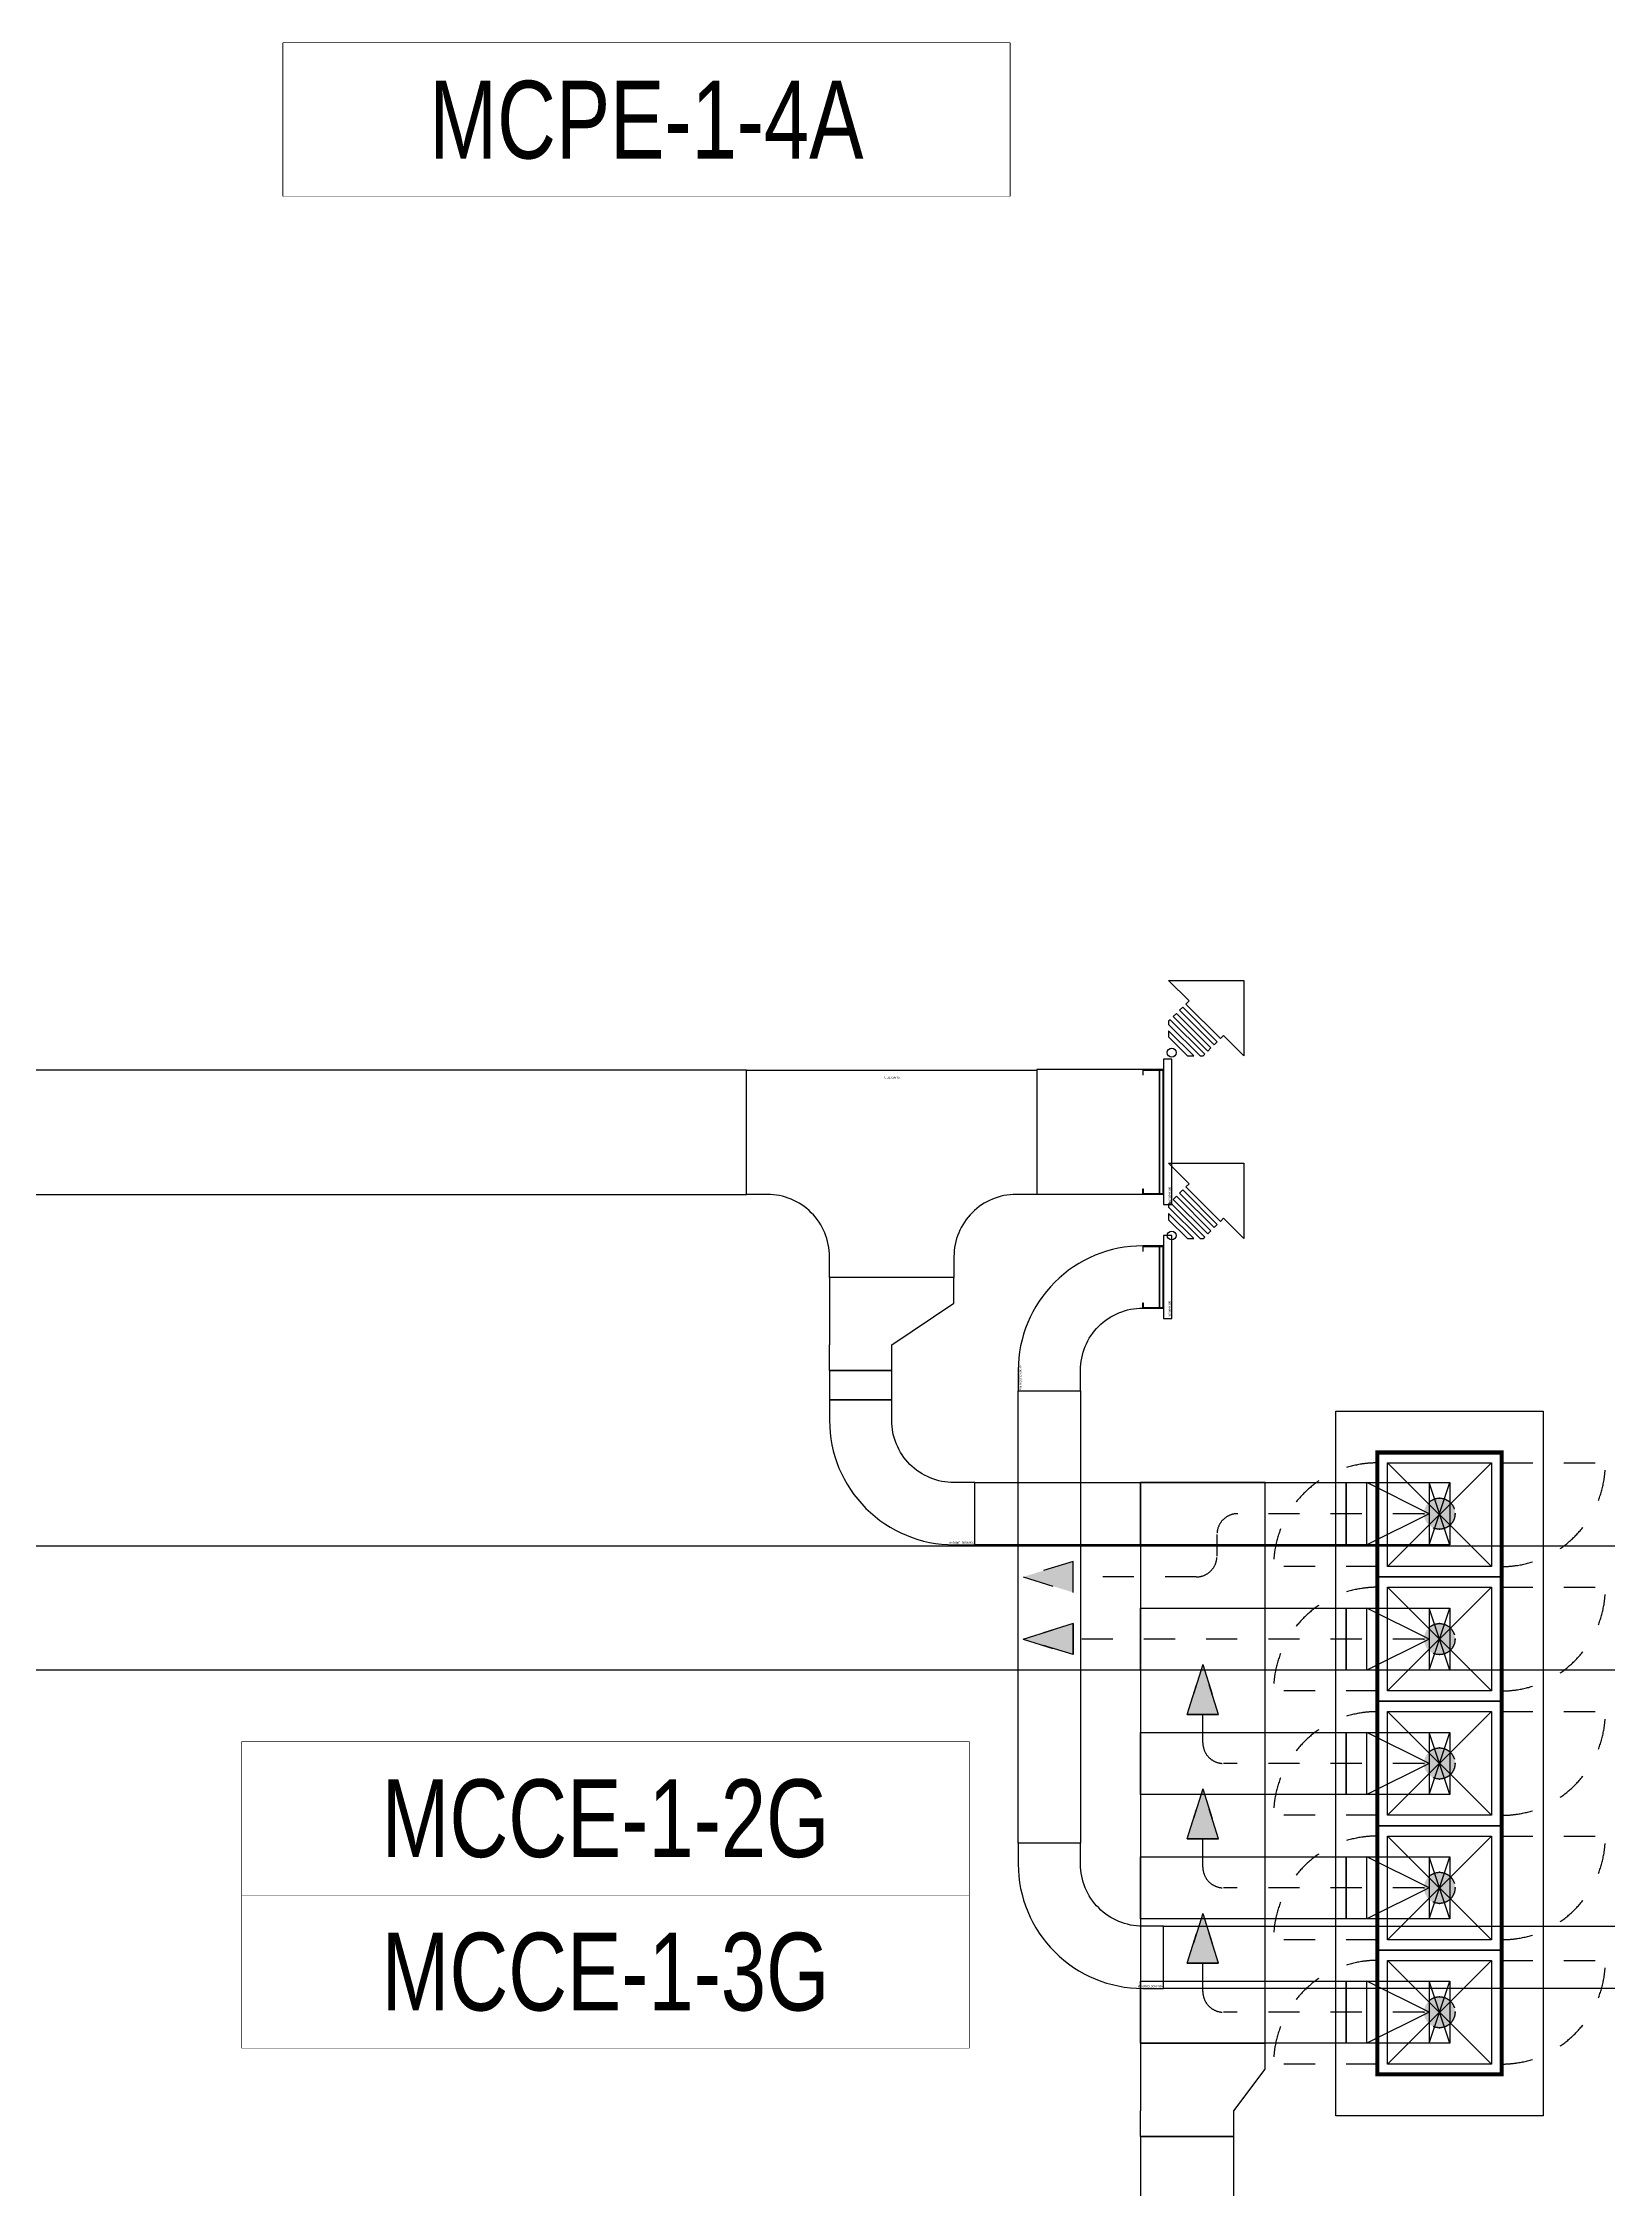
# Model space of a CAD drawing. Header units: millimetres. Extents: x -149088 to 500787, y -530175 to 1035835.
# Drawn here: x 140761 to 148308, y -259798 to -249445 of the extents above; entities that cross this region are included whole.
import ezdxf
from ezdxf.enums import TextEntityAlignment as Align

# ---------------------------------------------------------------- set-up
doc = ezdxf.new("R2010")
doc.units = ezdxf.units.MM
doc.header["$LTSCALE"] = 150
doc.linetypes.add('CONTINOUS', pattern=[0])
doc.linetypes.add('D1', pattern=[3, 1, -1, 1])
doc.layers.get('Defpoints').update_dxf_attribs({"color": 150})
for name, color, linetype in [('------01 Motor Control Panel or Center', 4, 'Continuous'), ('-----00 LV_CABLE', 2, 'Continuous'), ('-----26 Electrical Cable Tray', 200, 'Continuous'), ('-----26 Electrical Cable Tray_건물(일반)', 20, 'Continuous')]:
    doc.layers.add(name, color=color, linetype=linetype)
doc.styles.add('ELEC', font='')
doc.styles.get("Standard").update_dxf_attribs({"font": ''})
doc.styles.get('ELEC').set_extended_font_data('Dotum')
doc.styles.get('Standard').set_extended_font_data('Dotum')
doc.dimstyles.new('전기통신참고용-치수', dxfattribs={"dimscale": 15, "dimtxt": 2, "dimasz": 0, "dimexe": 0, "dimexo": 0, "dimgap": 0.4, "dimtad": 4, "dimdec": 0, "dimzin": 0, "dimdsep": 46, "dimtxsty": 'Standard', "dimblk": 'NONE', "dimcen": 0, "dimse1": 1, "dimse2": 1, "dimsd1": 1, "dimsd2": 1, "dimclrd": 8, "dimclre": 8, "dimclrt": 8, "dimadec": 0, "dimazin": 0, "dimtfac": 1, "dimtdec": 0, "dimtix": 1, "dimtmove": 2, "dimatfit": 0, "dimldrblk": 'NONE', "dimfxl": 2, "dimtolj": 1, "dimtzin": 0, "dimarcsym": 0})

# ---------------------------------------------------------------- blocks, each defined once
blk = doc.blocks.new('*U28')
at = {"linetype": 'Continuous', "ltscale": 0.1}
for p, q in [((-100, 57), (-100, 59)), ((-50, 57), (-50, 59)), ((0, 57), (0, 59)), ((50, 57), (50, 59)), ((100, 57), (100, 59))]:
    blk.add_line(p, q, dxfattribs=at)
for points in [[(-150, 40), (-150, 140), (-125, 140), (-125, 137), (-147, 137), (-147, 40)], [(150, 40), (150, 140), (125, 140), (125, 137), (147, 137), (147, 40)], [(-147, 59), (147, 59)], [(-147, 57), (147, 57)], [(147, 43), (-147, 43)]]:
    blk.add_lwpolyline(points, dxfattribs=at)
blk.add_lwpolyline([(200, 0), (200, 40), (-200, 40), (-200, 0)], close=True, dxfattribs=at)
at = {"linetype": 'Continuous', "ltscale": 0.1, "style": 'ELEC'}
blk.add_text('W300*H100', height=10, dxfattribs=at).set_placement((-190, 10), align=Align.MIDDLE_LEFT)
blk = doc.blocks.new('*U27')
at = {"color": 0}
blk.add_lwpolyline([(0, 0), (-100, 0, -0.414214), (-400, 300), (-400, 400), (-700, 400), (-700, 300, 0.414214), (-100, -300), (0, -300)], format="xyb", close=True, dxfattribs=at)
at = {"color": 0, "style": 'ELEC'}
blk.add_text('W:300(ELBOW 90)', height=10, dxfattribs=at).set_placement((-5, -290), align=Align.MIDDLE_RIGHT)
blk = doc.blocks.new('A$C756fbc58')
at = {"color": 0}
for points in [[(69.4, 208.2), (-12.6, 290.2), (290.2, 290.2), (290.2, -12.6), (208.2, 69.4), (195.6, 56.8), (56.8, 195.6)], [(31.5, 170.3), (170.3, 31.5), (183, 44.2), (44.2, 183)], [(-12.6, 126.2), (-12.6, 113.6), (113.6, -12.6), (126.2, -12.6), (132.5, -6.3), (-6.3, 132.5)], [(-12.6, 88.3), (-12.6, 63.1), (63.1, -12.6), (88.3, -12.6)], [(6.3, 145.1), (145.1, 6.3), (157.7, 18.9), (18.9, 157.7)]]:
    blk.add_lwpolyline(points, close=True, dxfattribs=at)
blk.add_circle((0, 0), 17.8, dxfattribs=at)
blk = doc.blocks.new('*U10')
at = {"linetype": 'Continuous', "ltscale": 0.1}
for p, q in [((-250, 57), (-250, 59)), ((-200, 57), (-200, 59)), ((-150, 57), (-150, 59)), ((-100, 57), (-100, 59)), ((-50, 57), (-50, 59)), ((0, 57), (0, 59)), ((50, 57), (50, 59)), ((100, 57), (100, 59)), ((150, 57), (150, 59)), ((200, 57), (200, 59)), ((250, 57), (250, 59))]:
    blk.add_line(p, q, dxfattribs=at)
for points in [[(-300, 40), (-300, 140), (-275, 140), (-275, 137), (-297, 137), (-297, 40)], [(300, 40), (300, 140), (275, 140), (275, 137), (297, 137), (297, 40)], [(-297, 59), (297, 59)], [(-297, 57), (297, 57)], [(297, 43), (-297, 43)]]:
    blk.add_lwpolyline(points, dxfattribs=at)
blk.add_lwpolyline([(350, 0), (350, 40), (-350, 40), (-350, 0)], close=True, dxfattribs=at)
at = {"linetype": 'Continuous', "ltscale": 0.1, "style": 'ELEC'}
blk.add_text('W600*H100', height=10, dxfattribs=at).set_placement((-340, 10), align=Align.MIDDLE_LEFT)
blk = doc.blocks.new('TRAY(VERT)')
at = {"color": 0}
for p, q in [((0, 400), (0, 500)), ((0, 500), (300, 500)), ((300, 500), (300, 400)), ((0, 0), (0, 400)), ((300, 400), (300, 0)), ((300, 0), (0, 0))]:
    blk.add_line(p, q, dxfattribs=at)
at = {"color": 8}
for p, q in [((150, 100), (0, 400)), ((0, 400), (300, 400)), ((150, 100), (300, 400)), ((0, 100), (300, 0)), ((0, 0), (300, 100)), ((300, 100), (0, 100))]:
    blk.add_line(p, q, dxfattribs=at)
blk = doc.blocks.new('*U6')
at = {"color": 0}
blk.add_lwpolyline([(-400, 400), (-400, 300, 0.414214), (-100, 0), (0, 0), (0, -600), (-1400, -600), (-1400, 0), (-1300, 0, 0.414214), (-1000, 300), (-1000, 400)], format="xyb", close=True, dxfattribs=at)
at = {"color": 0, "style": 'ELEC'}
blk.add_text('W:600(TEE)', height=10, dxfattribs=at).set_placement((-700, -565), align=Align.MIDDLE)
blk = doc.blocks.new('*D56')
at = {"layer": 'Defpoints', "color": 0, "transparency": 16777216}
for p in [(-450, 300), (-450, 300), (-450, 0)]:
    blk.add_point(p, dxfattribs=at)
at = {"color": 8, "transparency": 16777216, "insert": (-429, 150), "char_height": 30, "attachment_point": 5, "rotation": 90, "style": 'ELEC'}
blk.add_mtext('\\A1;{\\C0;300}', dxfattribs=at)
blk = doc.blocks.new('_None')
blk = doc.blocks.new('*D57')
at = {"layer": 'Defpoints', "color": 0, "transparency": 16777216}
for p in [(0, 600), (0, 600), (0, 0)]:
    blk.add_point(p, dxfattribs=at)
at = {"color": 8, "transparency": 16777216, "insert": (-21, 300), "char_height": 30, "attachment_point": 5, "rotation": 90, "style": 'ELEC'}
blk.add_mtext('\\A1;{\\C0;600}', dxfattribs=at)
blk = doc.blocks.new('*D59')
at = {"layer": 'Defpoints', "color": 0, "transparency": 16777216}
for p in [(-450, 450), (-450, 450), (-450, 0)]:
    blk.add_point(p, dxfattribs=at)
at = {"color": 8, "transparency": 16777216, "insert": (-429, 225), "char_height": 30, "attachment_point": 5, "rotation": 90, "style": 'ELEC'}
blk.add_mtext('\\A1;{\\C0;450}', dxfattribs=at)
blk = doc.blocks.new('*D60')
at = {"layer": 'Defpoints', "color": 0, "transparency": 16777216}
for p in [(0, 600), (0, 600), (0, 0)]:
    blk.add_point(p, dxfattribs=at)
at = {"color": 8, "transparency": 16777216, "insert": (-21, 300), "char_height": 30, "attachment_point": 5, "rotation": 90, "style": 'ELEC'}
blk.add_mtext('\\A1;{\\C0;600}', dxfattribs=at)
blk = doc.blocks.new('A06')
at = {"color": 1}
for p, q in [((-250, 250), (250, -250)), ((250, 250), (-250, -250))]:
    blk.add_line(p, q, dxfattribs=at)
at = {"color": 1, "linetype": 'D1'}
for p, q in [((300, 250), (800, 250)), ((-300, -250), (-800, -250))]:
    blk.add_line(p, q, dxfattribs=at)
blk.add_lwpolyline([(-300, 300), (300, 300), (300, -300), (-300, -300)], close=True)
at = {"color": 1}
blk.add_lwpolyline([(-250, 250), (250, 250), (250, -250), (-250, -250)], close=True, dxfattribs=at)
at = {"color": 1, "linetype": 'D1'}
for centre, start, end in [((-300, -250), 90, 180), ((300, 250), 270, 0)]:
    blk.add_arc(centre, 500, start, end, dxfattribs=at)
blk = doc.blocks.new('11')
at = {"linetype": 'D1'}
h = blk.add_hatch(color=256, dxfattribs=at)
edge = h.paths.add_edge_path()
edge.add_arc((0, 0), 75, 0, 360)
blk.add_circle((0, 0), 75, dxfattribs=at)
for p in [(-75, 0), (0, 75), (75, 0), (0, -75)]:
    blk.add_point(p, dxfattribs=at)
blk = doc.blocks.new('22')
at = {"linetype": 'D1'}
h = blk.add_hatch(color=0, dxfattribs=at)
h.dxf.hatch_style = 1
h.paths.add_polyline_path([(0, 0), (-241, 75), (-241, -75)])
at = {"color": 0, "linetype": 'D1'}
blk.add_lwpolyline([(-241, -75), (0, 0), (-241, 75)], close=True, dxfattribs=at)
blk = doc.blocks.new('*U55')
at = {"color": 0}
for points in [[(-325, 300), (-325, 300), (-125, 600), (-125, 600)], [(-125, 600), (-125, 600), (0, 600), (0, 0)], [(-450, 0), (-450, 300), (-325, 300), (-325, 300)], [(0, 300), (0, 0), (-125, 0), (-125, 0)], [(-450, 200), (-450, 0), (-325, 0), (-325, 0)], [(-125, 0), (-125, 0), (-325, 0), (-325, 0)]]:
    blk.add_lwpolyline(points, dxfattribs=at)
for base, p1, p2, override, picture, middle in [((0, 600), (0, 0), (0, 600), {"dimtad": 1, "dimtxsty": 'ELEC'}, '*D57', (-21, 300)), ((-450, 300), (-450, 0), (-450, 300), {"dimtxsty": 'ELEC'}, '*D56', (-429, 150))]:
    dim = blk.add_linear_dim(base=base, p1=p1, p2=p2, angle=90, text='{\\C0;<>}', dimstyle='전기통신참고용-치수', override=override, dxfattribs=at)
    dim.commit()
    dim.dimension.update_dxf_attribs({"geometry": picture, "text_midpoint": middle})
blk = doc.blocks.new('*U58')
at = {"color": 0}
for points in [[(-325, 450), (-325, 450), (-125, 600), (-125, 600)], [(-125, 600), (-125, 600), (0, 600), (0, 0)], [(-450, 0), (-450, 450), (-325, 450), (-325, 450)], [(0, 300), (0, 0), (-125, 0), (-125, 0)], [(-450, 200), (-450, 0), (-325, 0), (-325, 0)], [(-125, 0), (-125, 0), (-325, 0), (-325, 0)]]:
    blk.add_lwpolyline(points, dxfattribs=at)
for base, p1, p2, override, picture, middle in [((0, 600), (0, 0), (0, 600), {"dimtad": 1, "dimtxsty": 'ELEC'}, '*D60', (-21, 300)), ((-450, 450), (-450, 0), (-450, 450), {"dimtxsty": 'ELEC'}, '*D59', (-429, 225))]:
    dim = blk.add_linear_dim(base=base, p1=p1, p2=p2, angle=90, text='{\\C0;<>}', dimstyle='전기통신참고용-치수', override=override, dxfattribs=at)
    dim.commit()
    dim.dimension.update_dxf_attribs({"geometry": picture, "text_midpoint": middle})
blk = doc.blocks.new('SSH-20260429.172412')
at = {"layer": '------01 Motor Control Panel or Center', "linetype": 'CONTINOUS'}
blk.add_lwpolyline([(127449, 62980), (127449, 62240), (123946, 62240), (123946, 62980)], close=True, dxfattribs=at)
at = {"layer": '------01 Motor Control Panel or Center', "const_width": 20, "elevation": 0}
blk.add_lwpolyline([(129221, 53180), (129221, 56180), (129821, 56180), (129821, 53180)], close=True, dxfattribs=at)
at = {"layer": '------01 Motor Control Panel or Center', "linetype": 'CONTINOUS', "elevation": 0}
blk.add_lwpolyline([(127252, 54046), (127252, 53306), (123748, 53306), (123748, 54046)], close=True, dxfattribs=at)
at = {"layer": '-----00 LV_CABLE', "linetype": 'D1', "elevation": 0}
for points in [[(129446, 55885), (128548, 55885, 0.414214), (128448, 55785), (128448, 55680, -0.414214), (128348, 55580), (127754, 55580)], [(129446, 54680), (128480, 54680, -0.414214), (128380, 54780), (128380, 54916)], [(129446, 54080), (128480, 54080, -0.414214), (128380, 54180), (128380, 54316)], [(129446, 53480), (128480, 53480, -0.414214), (128380, 53580), (128380, 53716)]]:
    blk.add_lwpolyline(points, format="xyb", dxfattribs=at)
blk.add_lwpolyline([(129446, 55280), (127754, 55280)], dxfattribs=at)
at = {"layer": '-----26 Electrical Cable Tray', "elevation": 0}
for points in [[(120580, 57425), (126180, 57425), (126180, 58025), (120580, 58025)], [(128080, 55735), (127280, 55735), (127280, 56035), (128080, 56035)], [(128680, 53330), (128680, 56035), (128080, 56035), (128080, 53330)], [(128080, 56035), (129071, 56035), (129071, 55735), (128080, 55735)], [(111930, 55730), (131480, 55730), (131480, 55130), (111930, 55130)], [(128080, 55430), (129071, 55430), (129071, 55130), (128080, 55130)], [(128080, 54830), (129071, 54830), (129071, 54530), (128080, 54530)], [(128080, 54230), (129071, 54230), (129071, 53930), (128080, 53930)], [(128080, 53630), (129071, 53630), (129071, 53330), (128080, 53330)], [(128530, 52880), (128080, 52880), (128080, 47880), (128530, 47880)]]:
    blk.add_lwpolyline(points, close=True, dxfattribs=at)
at = {"layer": '-----26 Electrical Cable Tray'}
for points in [[(127580, 57427), (128190, 57427), (128190, 58027), (127580, 58027)], [(126880, 56575), (126580, 56575), (126580, 56435), (126880, 56435)]]:
    blk.add_lwpolyline(points, close=True, dxfattribs=at)
at = {"layer": '-----26 Electrical Cable Tray_건물(일반)'}
for points in [[(127790, 56477), (127790, 54295), (127490, 54295), (127490, 56477)], [(130670, 53595), (128190, 53595), (128190, 53895), (130670, 53895)]]:
    blk.add_lwpolyline(points, close=True, dxfattribs=at)
at = {"elevation": 0}
blk.add_lwpolyline([(129021, 52980), (129021, 56380), (130021, 56380), (130021, 52980)], close=True, dxfattribs=at)
at = {"layer": '------01 Motor Control Panel or Center'}
for p in [(129521, 55880, 0), (129521, 55280, 0), (129521, 54680, 0), (129521, 54080, 0), (129521, 53480, 0)]:
    blk.add_blockref('A06', p, dxfattribs=at)
at = {"layer": '-----00 LV_CABLE', "linetype": 'D1'}
for p in [(129521, 55885, 0), (129521, 55280, 0), (129521, 54680, 0), (129521, 54080, 0), (129521, 53480, 0)]:
    blk.add_blockref('11', p, dxfattribs=at)
for p, rotation in [((127514, 55580, 0), 180), ((127514, 55280, 0), 180), ((128380, 55157), 89.99999999999999), ((128380, 54557), 89.99999999999999), ((128380, 53957), 89.99999999999999)]:
    blk.add_blockref('22', p, dxfattribs=dict(at, rotation=rotation))
at = {"layer": '-----00 LV_CABLE', "linetype": 'D1', "xscale": -1}
blk.add_blockref('22', (127514, 55280, 0), dxfattribs=at)
at = {"layer": '-----00 LV_CABLE', "linetype": 'D1', "xscale": -1, "rotation": 270}
for p in [(128380, 55157), (128380, 54557), (128380, 53957)]:
    blk.add_blockref('22', p, dxfattribs=at)
at = {"layer": '-----26 Electrical Cable Tray', "xscale": 1.2, "yscale": 1.2, "zscale": 1.2}
blk.add_blockref('A$C756fbc58', (128230, 58109), dxfattribs=at)
at = {"layer": '-----26 Electrical Cable Tray'}
for name, p, rotation in [('*U6', (126180, 57425), 180), ('TRAY(VERT)', (129571, 55735, 0), 89.99999999999999), ('TRAY(VERT)', (129571, 55130, 0), 89.99999999999999), ('TRAY(VERT)', (129571, 54530, 0), 89.99999999999999), ('TRAY(VERT)', (129571, 53930, 0), 89.99999999999999), ('TRAY(VERT)', (129571, 53330, 0), 89.99999999999999)]:
    blk.add_blockref(name, p, dxfattribs=dict(at, rotation=rotation))
at = {"layer": '-----26 Electrical Cable Tray', "linetype": 'Continuous', "ltscale": 7.5, "rotation": 89.99999999999999}
blk.add_blockref('*U10', (128230, 57727), dxfattribs=at)
at = {"layer": '-----26 Electrical Cable Tray', "xscale": -1, "rotation": 270}
for name, p in [('*U55', (126580, 57025)), ('*U58', (128080, 53330, 0))]:
    blk.add_blockref(name, p, dxfattribs=at)
at = {"layer": '-----26 Electrical Cable Tray'}
blk.add_blockref('*U27', (127280, 56035, 0), dxfattribs=at)
at = {"layer": '-----26 Electrical Cable Tray_건물(일반)', "xscale": 1.2, "yscale": 1.2, "zscale": 1.2}
blk.add_blockref('A$C756fbc58', (128230, 57227), dxfattribs=at)
at = {"layer": '-----26 Electrical Cable Tray_건물(일반)'}
for name, p, rotation in [('*U27', (127790, 56477), 270), ('*U28', (128230, 57027), 89.99999999999999)]:
    blk.add_blockref(name, p, dxfattribs=dict(at, rotation=rotation))
blk.add_blockref('*U27', (128190, 53895), dxfattribs=at)
at = {"color": 1}
blk.add_wipeout([(123946, 62980), (127449, 62980), (127449, 62240), (123946, 62240)], dxfattribs=at).dxf.layer = '------01 Motor Control Panel or Center'
blk.add_wipeout([(123748, 54046), (127252, 54046), (127252, 53306), (123748, 53306)]).translate(0, 0, 0).dxf.layer = '------01 Motor Control Panel or Center'
at = {"layer": '------01 Motor Control Panel or Center', "linetype": 'CONTINOUS', "elevation": 0}
blk.add_lwpolyline([(127252, 54786), (127252, 54046), (123748, 54046), (123748, 54786)], close=True, dxfattribs=at)
at = {"layer": '------01 Motor Control Panel or Center', "linetype": 'CONTINOUS', "style": 'ELEC', "width": 0.8}
for s, p in [('MCPE-1-4A', (125697, 62610, 0)), ('MCCE-1-3G', (125500, 53676, 0))]:
    blk.add_text(s, height=375, dxfattribs=at).set_placement(p, align=Align.MIDDLE)
blk.add_wipeout([(123748, 54786), (127252, 54786), (127252, 54046), (123748, 54046)]).translate(0, 0, 0).dxf.layer = '------01 Motor Control Panel or Center'
blk.add_text('MCCE-1-2G', height=375, dxfattribs=at).set_placement((125500, 54416, 0), align=Align.MIDDLE)

msp = doc.modelspace()

# ---------------------------------------------------------------- block references
msp.add_blockref('SSH-20260429.172412', (17974, -312425))

doc.saveas('drawing.dxf')
